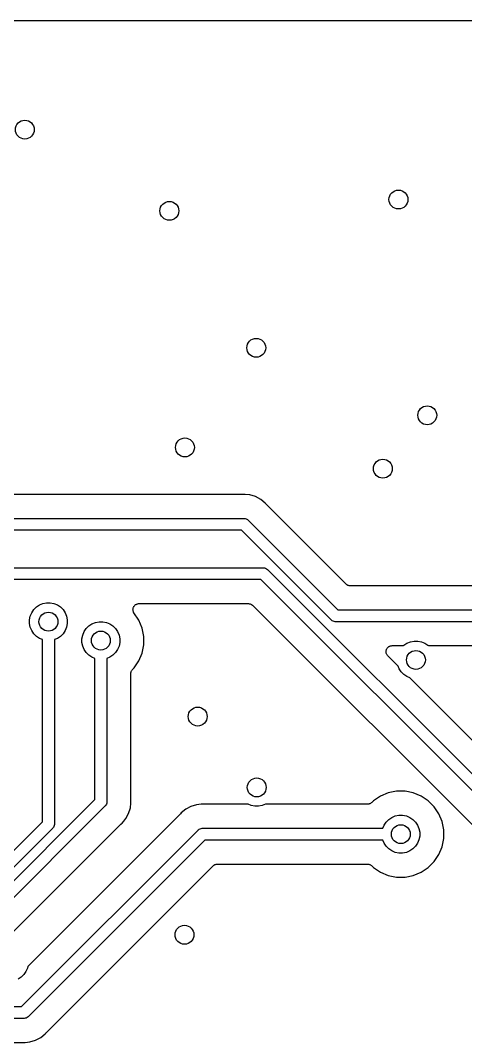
# Model space of a CAD drawing. Extents: x 103 to 213, y -152 to -90.
# Drawn here: x 183.81 to 193.23, y -112 to -90.36 of the extents above; entities that cross this region are included whole.
import ezdxf

# ---------------------------------------------------------------- set-up
doc = ezdxf.new("R2010")
doc.units = 0
doc.layers.add('BLACK', color=7, linetype='CONTINUOUS')

msp = doc.modelspace()

# ---------------------------------------------------------------- linework, layer by layer
at = {"layer": 'BLACK', "linetype": 'CONTINUOUS'}
for p, q in [((146.641, -90.358), (204.056, -90.358)), ((188.504, -100.397), (166.172, -100.397)), ((188.509, -100.396), (188.504, -100.397)), ((188.514, -100.396), (188.509, -100.396)), ((188.516, -100.396), (188.514, -100.396)), ((188.541, -100.394), (188.516, -100.396)), ((188.566, -100.396), (188.541, -100.394)), ((188.665, -100.406), (188.566, -100.396)), ((188.566, -100.396), (188.566, -100.396)), ((188.784, -100.442), (188.665, -100.406)), ((188.894, -100.501), (188.784, -100.442)), ((188.991, -100.58), (188.894, -100.501)), ((189.007, -100.599), (188.991, -100.58)), ((189.01, -100.603), (189.007, -100.599)), ((189.014, -100.607), (189.01, -100.603)), ((189.015, -100.608), (189.014, -100.607)), ((190.701, -102.295), (189.015, -100.608)), ((165.85, -100.905), (188.535, -100.905)), ((188.535, -100.905), (188.541, -100.904)), ((188.541, -100.904), (188.547, -100.905)), ((188.547, -100.905), (188.547, -100.905)), ((188.547, -100.905), (188.566, -100.906)), ((188.566, -100.906), (188.589, -100.914)), ((188.589, -100.914), (188.611, -100.925)), ((188.611, -100.925), (188.63, -100.941)), ((188.63, -100.941), (188.634, -100.946)), ((188.634, -100.946), (190.528, -102.84)), ((188.489, -101.155), (165.85, -101.155)), ((190.384, -103.049), (188.489, -101.155)), ((165.831, -101.949), (188.943, -101.949)), ((188.943, -101.949), (188.949, -101.949)), ((188.949, -101.949), (188.955, -101.949)), ((188.955, -101.949), (188.955, -101.949)), ((188.955, -101.949), (188.974, -101.951)), ((188.974, -101.951), (188.997, -101.958)), ((188.997, -101.958), (189.019, -101.97)), ((189.019, -101.97), (189.038, -101.986)), ((189.038, -101.986), (189.042, -101.99)), ((189.042, -101.99), (198.157, -111.105)), ((188.898, -102.199), (165.831, -102.199)), ((198.012, -111.314), (188.898, -102.199)), ((190.71, -102.302), (190.701, -102.295)), ((190.719, -102.31), (190.71, -102.302)), ((190.72, -102.31), (190.719, -102.31)), ((190.721, -102.311), (190.72, -102.31)), ((190.731, -102.316), (190.721, -102.311)), ((190.741, -102.322), (190.731, -102.316)), ((190.742, -102.322), (190.741, -102.322)), ((190.754, -102.326), (190.742, -102.322)), ((190.742, -102.322), (190.742, -102.322)), ((190.765, -102.329), (190.754, -102.326)), ((190.766, -102.329), (190.765, -102.329)), ((190.765, -102.329), (190.765, -102.329)), ((190.778, -102.331), (190.766, -102.329)), ((190.789, -102.332), (190.778, -102.331)), ((190.791, -102.332), (190.789, -102.332)), ((194.38, -102.332), (190.791, -102.332)), ((190.791, -102.332), (190.791, -102.332)), ((190.791, -102.332), (190.791, -102.332)), ((190.791, -102.332), (190.791, -102.332)), ((184.089, -102.835), (184.145, -102.779)), ((184.145, -102.779), (184.211, -102.736)), ((184.211, -102.736), (184.283, -102.705)), ((184.283, -102.705), (184.361, -102.69)), ((184.361, -102.69), (184.439, -102.69)), ((184.439, -102.69), (184.517, -102.705)), ((184.517, -102.705), (184.589, -102.736)), ((184.589, -102.736), (184.655, -102.779)), ((184.655, -102.779), (184.711, -102.835)), ((186.191, -102.821), (186.192, -102.809)), ((186.192, -102.808), (186.196, -102.797)), ((186.192, -102.809), (186.192, -102.808)), ((186.192, -102.809), (186.192, -102.809)), ((186.196, -102.797), (186.2, -102.785)), ((186.2, -102.785), (186.206, -102.774)), ((186.2, -102.785), (186.2, -102.785)), ((186.2, -102.785), (186.2, -102.785)), ((186.206, -102.774), (186.211, -102.763)), ((186.211, -102.763), (186.212, -102.763)), ((186.212, -102.763), (186.219, -102.754)), ((186.212, -102.763), (186.212, -102.763)), ((186.219, -102.754), (186.227, -102.744)), ((186.227, -102.744), (186.227, -102.744)), ((186.227, -102.744), (186.228, -102.744)), ((186.228, -102.744), (186.237, -102.736)), ((186.237, -102.736), (186.246, -102.729)), ((186.246, -102.729), (186.247, -102.728)), ((186.247, -102.728), (186.258, -102.723)), ((186.247, -102.728), (186.247, -102.728)), ((186.258, -102.723), (186.268, -102.717)), ((186.268, -102.717), (186.269, -102.717)), ((186.269, -102.717), (186.28, -102.713)), ((186.269, -102.717), (186.269, -102.717)), ((186.28, -102.713), (186.292, -102.71)), ((186.292, -102.71), (186.292, -102.71)), ((186.292, -102.71), (186.293, -102.71)), ((186.293, -102.71), (186.305, -102.708)), ((186.305, -102.708), (186.317, -102.707)), ((186.317, -102.707), (188.635, -102.707)), ((188.635, -102.707), (188.635, -102.707)), ((188.635, -102.707), (188.635, -102.707)), ((188.635, -102.707), (188.635, -102.707)), ((188.635, -102.707), (188.636, -102.707)), ((188.636, -102.707), (188.648, -102.709)), ((188.648, -102.709), (188.66, -102.71)), ((188.66, -102.71), (188.66, -102.71)), ((188.66, -102.71), (188.661, -102.71)), ((188.661, -102.71), (188.672, -102.714)), ((188.672, -102.714), (188.683, -102.717)), ((188.683, -102.717), (188.684, -102.717)), ((188.684, -102.717), (188.685, -102.718)), ((188.685, -102.718), (188.695, -102.723)), ((188.695, -102.723), (188.705, -102.729)), ((188.705, -102.729), (188.706, -102.729)), ((188.706, -102.729), (188.706, -102.73)), ((188.706, -102.73), (188.715, -102.737)), ((188.715, -102.737), (188.724, -102.745)), ((188.724, -102.745), (197.631, -111.651)), ((184, -103.051), (184.015, -102.973)), ((184.015, -102.973), (184.046, -102.901)), ((184.046, -102.901), (184.089, -102.835)), ((184.711, -102.835), (184.754, -102.901)), ((184.754, -102.901), (184.785, -102.973)), ((184.785, -102.973), (184.8, -103.051)), ((186.19, -102.833), (186.191, -102.821)), ((186.191, -102.845), (186.19, -102.833)), ((186.19, -102.833), (186.19, -102.833)), ((186.19, -102.833), (186.19, -102.833)), ((186.192, -102.858), (186.191, -102.845)), ((186.195, -102.87), (186.192, -102.858)), ((186.192, -102.858), (186.192, -102.858)), ((186.192, -102.858), (186.192, -102.858)), ((186.199, -102.881), (186.195, -102.87)), ((186.199, -102.882), (186.199, -102.881)), ((186.204, -102.893), (186.199, -102.882)), ((186.199, -102.882), (186.199, -102.882)), ((186.21, -102.903), (186.204, -102.893)), ((186.21, -102.904), (186.21, -102.903)), ((186.211, -102.905), (186.21, -102.904)), ((186.21, -102.904), (186.21, -102.904)), ((186.21, -102.904), (186.21, -102.904)), ((186.315, -103.06), (186.211, -102.905)), ((190.528, -102.84), (195.279, -102.84)), ((184, -103.129), (184, -103.051)), ((184.015, -103.207), (184, -103.129)), ((184.046, -103.279), (184.015, -103.207)), ((184.785, -103.207), (184.754, -103.279)), ((184.8, -103.129), (184.785, -103.207)), ((184.8, -103.051), (184.8, -103.129)), ((185.156, -103.301), (185.199, -103.235)), ((185.199, -103.235), (185.255, -103.179)), ((185.255, -103.179), (185.321, -103.136)), ((185.321, -103.136), (185.393, -103.105)), ((185.393, -103.105), (185.471, -103.09)), ((185.471, -103.09), (185.549, -103.09)), ((185.549, -103.09), (185.627, -103.105)), ((185.627, -103.105), (185.699, -103.136)), ((185.699, -103.136), (185.765, -103.179)), ((185.765, -103.179), (185.821, -103.235)), ((185.821, -103.235), (185.864, -103.301)), ((186.383, -103.225), (186.315, -103.06)), ((186.418, -103.401), (186.383, -103.225)), ((190.388, -103.054), (190.384, -103.049)), ((190.392, -103.058), (190.388, -103.054)), ((190.398, -103.062), (190.392, -103.058)), ((190.392, -103.058), (190.392, -103.058)), ((190.407, -103.069), (190.398, -103.062)), ((190.428, -103.081), (190.407, -103.069)), ((190.452, -103.088), (190.428, -103.081)), ((190.47, -103.09), (190.452, -103.088)), ((190.476, -103.091), (190.47, -103.09)), ((190.47, -103.09), (190.47, -103.09)), ((190.483, -103.09), (190.476, -103.091)), ((195.233, -103.09), (190.483, -103.09)), ((184.089, -103.345), (184.046, -103.279)), ((184.145, -103.401), (184.089, -103.345)), ((184.211, -103.444), (184.145, -103.401)), ((184.275, -103.471), (184.211, -103.444)), ((184.589, -103.444), (184.525, -103.471)), ((184.655, -103.401), (184.589, -103.444)), ((184.711, -103.345), (184.655, -103.401)), ((184.754, -103.279), (184.711, -103.345)), ((185.11, -103.451), (185.125, -103.373)), ((185.11, -103.529), (185.11, -103.451)), ((185.125, -103.373), (185.156, -103.301)), ((185.864, -103.301), (185.895, -103.373)), ((185.895, -103.373), (185.91, -103.451)), ((185.91, -103.451), (185.91, -103.529)), ((186.418, -103.579), (186.418, -103.401)), ((184.275, -107.328), (184.275, -103.471)), ((184.525, -103.471), (184.525, -107.373)), ((185.125, -103.607), (185.11, -103.529)), ((185.156, -103.679), (185.125, -103.607)), ((185.199, -103.745), (185.156, -103.679)), ((185.864, -103.679), (185.821, -103.745)), ((185.895, -103.607), (185.864, -103.679)), ((185.91, -103.529), (185.895, -103.607)), ((186.383, -103.755), (186.418, -103.579)), ((191.554, -103.687), (191.558, -103.676)), ((191.558, -103.675), (191.564, -103.665)), ((191.558, -103.676), (191.558, -103.675)), ((191.558, -103.676), (191.558, -103.676)), ((191.564, -103.665), (191.57, -103.654)), ((191.57, -103.654), (191.578, -103.644)), ((191.57, -103.654), (191.57, -103.654)), ((191.57, -103.654), (191.57, -103.654)), ((191.578, -103.644), (191.585, -103.635)), ((191.585, -103.635), (191.585, -103.635)), ((191.585, -103.635), (191.586, -103.635)), ((191.586, -103.635), (191.595, -103.627)), ((191.595, -103.627), (191.605, -103.619)), ((191.605, -103.619), (191.616, -103.613)), ((191.605, -103.619), (191.605, -103.619)), ((191.605, -103.619), (191.605, -103.619)), ((191.616, -103.613), (191.626, -103.608)), ((191.626, -103.608), (191.627, -103.608)), ((191.627, -103.607), (191.638, -103.604)), ((191.627, -103.608), (191.627, -103.607)), ((191.638, -103.604), (191.65, -103.6)), ((191.65, -103.6), (191.65, -103.6)), ((191.65, -103.6), (191.651, -103.6)), ((191.651, -103.6), (191.663, -103.599)), ((191.663, -103.599), (191.675, -103.598)), ((191.675, -103.598), (191.916, -103.598)), ((191.916, -103.598), (191.925, -103.589)), ((191.925, -103.589), (191.991, -103.546)), ((191.991, -103.546), (192.063, -103.515)), ((192.063, -103.515), (192.141, -103.5)), ((192.141, -103.5), (192.219, -103.5)), ((192.219, -103.5), (192.297, -103.515)), ((192.297, -103.515), (192.369, -103.546)), ((192.369, -103.546), (192.435, -103.589)), ((192.435, -103.589), (192.444, -103.598)), ((192.444, -103.598), (194.97, -103.598)), ((185.255, -103.801), (185.199, -103.745)), ((185.321, -103.844), (185.255, -103.801)), ((185.385, -103.871), (185.321, -103.844)), ((185.385, -106.854), (185.385, -103.871)), ((185.699, -103.844), (185.635, -103.871)), ((185.635, -103.871), (185.635, -106.9)), ((185.765, -103.801), (185.699, -103.844)), ((185.821, -103.745), (185.765, -103.801)), ((186.315, -103.92), (186.383, -103.755)), ((191.548, -103.724), (191.549, -103.712)), ((191.549, -103.736), (191.548, -103.724)), ((191.548, -103.724), (191.548, -103.724)), ((191.548, -103.724), (191.548, -103.724)), ((191.549, -103.712), (191.55, -103.699)), ((191.55, -103.748), (191.549, -103.736)), ((191.55, -103.699), (191.554, -103.687)), ((191.55, -103.699), (191.55, -103.699)), ((191.55, -103.699), (191.55, -103.699)), ((191.55, -103.749), (191.55, -103.748)), ((191.553, -103.76), (191.55, -103.749)), ((191.55, -103.749), (191.55, -103.749)), ((191.557, -103.772), (191.553, -103.76)), ((191.557, -103.773), (191.557, -103.772)), ((191.557, -103.772), (191.557, -103.772)), ((191.563, -103.783), (191.557, -103.773)), ((191.568, -103.794), (191.563, -103.783)), ((191.569, -103.795), (191.568, -103.794)), ((191.568, -103.794), (191.568, -103.794)), ((191.576, -103.804), (191.569, -103.795)), ((191.584, -103.814), (191.576, -103.804)), ((191.585, -103.815), (191.584, -103.814)), ((191.584, -103.814), (191.584, -103.814)), ((191.584, -103.814), (191.584, -103.814)), ((191.584, -103.814), (191.584, -103.814)), ((191.801, -104.031), (191.585, -103.815)), ((186.173, -104.113), (186.18, -104.104)), ((186.18, -104.104), (186.215, -104.069)), ((186.215, -104.069), (186.315, -103.92)), ((191.826, -104.089), (191.801, -104.031)), ((191.869, -104.155), (191.826, -104.089)), ((186.143, -104.192), (186.144, -104.18)), ((186.143, -104.193), (186.143, -104.192)), ((186.143, -104.194), (186.143, -104.193)), ((186.143, -104.193), (186.143, -104.193)), ((186.143, -104.193), (186.143, -104.193)), ((186.143, -106.868), (186.143, -104.194)), ((186.144, -104.18), (186.146, -104.169)), ((186.146, -104.167), (186.149, -104.156)), ((186.146, -104.168), (186.146, -104.167)), ((186.146, -104.169), (186.146, -104.168)), ((186.149, -104.156), (186.153, -104.145)), ((186.153, -104.144), (186.159, -104.133)), ((186.153, -104.145), (186.153, -104.144)), ((186.153, -104.144), (186.153, -104.144)), ((186.159, -104.133), (186.164, -104.123)), ((186.164, -104.123), (186.165, -104.123)), ((186.165, -104.122), (186.173, -104.113)), ((186.165, -104.123), (186.165, -104.122)), ((191.925, -104.211), (191.869, -104.155)), ((191.991, -104.254), (191.925, -104.211)), ((192.049, -104.279), (191.991, -104.254)), ((198.33, -110.56), (192.049, -104.279)), ((191.771, -106.682), (191.595, -106.717)), ((191.949, -106.682), (191.771, -106.682)), ((192.125, -106.717), (191.949, -106.682)), ((181.447, -110.792), (185.385, -106.854)), ((185.635, -106.912), (185.633, -106.93)), ((185.635, -106.9), (185.636, -106.906)), ((185.636, -106.906), (185.635, -106.912)), ((185.635, -106.912), (185.635, -106.912)), ((186.144, -106.874), (186.143, -106.868)), ((186.143, -106.879), (186.144, -106.874)), ((186.144, -106.881), (186.143, -106.879)), ((186.146, -106.906), (186.144, -106.881)), ((186.144, -106.931), (186.146, -106.906)), ((191.245, -106.921), (191.236, -106.928)), ((191.246, -106.92), (191.245, -106.921)), ((191.281, -106.885), (191.246, -106.92)), ((191.246, -106.92), (191.246, -106.92)), ((191.246, -106.92), (191.246, -106.92)), ((191.246, -106.92), (191.246, -106.92)), ((191.43, -106.785), (191.281, -106.885)), ((191.595, -106.717), (191.43, -106.785)), ((192.29, -106.785), (192.125, -106.717)), ((192.439, -106.885), (192.29, -106.785)), ((192.565, -107.011), (192.439, -106.885)), ((185.594, -106.999), (181.592, -111.001)), ((185.599, -106.995), (185.594, -106.999)), ((185.603, -106.99), (185.599, -106.995)), ((185.614, -106.976), (185.603, -106.99)), ((185.603, -106.99), (185.603, -106.99)), ((185.626, -106.954), (185.614, -106.976)), ((185.627, -106.952), (185.626, -106.954)), ((185.633, -106.93), (185.627, -106.952)), ((186.098, -107.149), (186.134, -107.03)), ((186.134, -107.03), (186.144, -106.931)), ((186.144, -106.931), (186.144, -106.931)), ((187.21, -107.14), (187.194, -107.16)), ((187.307, -107.061), (187.21, -107.14)), ((187.417, -107.002), (187.307, -107.061)), ((187.536, -106.966), (187.417, -107.002)), ((187.635, -106.956), (187.536, -106.966)), ((187.66, -106.954), (187.635, -106.956)), ((187.685, -106.956), (187.66, -106.954)), ((187.69, -106.956), (187.685, -106.956)), ((187.696, -106.957), (187.69, -106.956)), ((187.697, -106.957), (187.696, -106.957)), ((188.627, -106.957), (187.697, -106.957)), ((188.693, -106.985), (188.627, -106.957)), ((188.771, -107), (188.693, -106.985)), ((188.849, -107), (188.771, -107)), ((188.927, -106.985), (188.849, -107)), ((188.993, -106.957), (188.927, -106.985)), ((191.156, -106.957), (188.993, -106.957)), ((191.168, -106.956), (191.156, -106.957)), ((191.18, -106.955), (191.168, -106.956)), ((191.181, -106.955), (191.18, -106.955)), ((191.18, -106.955), (191.18, -106.955)), ((191.192, -106.951), (191.181, -106.955)), ((191.203, -106.948), (191.192, -106.951)), ((191.204, -106.948), (191.203, -106.948)), ((191.205, -106.947), (191.204, -106.948)), ((191.215, -106.942), (191.205, -106.947)), ((191.225, -106.937), (191.215, -106.942)), ((191.226, -106.936), (191.225, -106.937)), ((191.227, -106.936), (191.226, -106.936)), ((191.236, -106.928), (191.227, -106.936)), ((192.665, -107.16), (192.565, -107.011)), ((181.536, -110.067), (184.275, -107.328)), ((187.186, -107.169), (183.961, -110.394)), ((185.94, -107.371), (185.96, -107.356)), ((185.96, -107.356), (185.995, -107.313)), ((185.995, -107.313), (186.039, -107.259)), ((185.995, -107.313), (185.995, -107.313)), ((186.039, -107.259), (186.098, -107.149)), ((187.189, -107.165), (187.186, -107.169)), ((187.193, -107.161), (187.189, -107.165)), ((187.194, -107.16), (187.193, -107.161)), ((191.506, -107.401), (191.549, -107.335)), ((191.549, -107.335), (191.605, -107.279)), ((191.605, -107.279), (191.671, -107.236)), ((191.671, -107.236), (191.743, -107.205)), ((191.743, -107.205), (191.821, -107.19)), ((191.821, -107.19), (191.899, -107.19)), ((191.899, -107.19), (191.977, -107.205)), ((191.977, -107.205), (192.049, -107.236)), ((192.049, -107.236), (192.115, -107.279)), ((192.115, -107.279), (192.171, -107.335)), ((192.171, -107.335), (192.214, -107.401)), ((192.733, -107.325), (192.665, -107.16)), ((192.768, -107.501), (192.733, -107.325)), ((184.484, -107.472), (181.68, -110.276)), ((182.794, -110.517), (185.931, -107.38)), ((183.832, -111.242), (187.567, -107.506)), ((184.489, -107.468), (184.484, -107.472)), ((184.493, -107.463), (184.489, -107.468)), ((184.503, -107.451), (184.493, -107.463)), ((184.493, -107.463), (184.493, -107.463)), ((184.504, -107.449), (184.503, -107.451)), ((184.516, -107.427), (184.504, -107.449)), ((184.523, -107.404), (184.516, -107.427)), ((184.525, -107.386), (184.523, -107.404)), ((184.525, -107.373), (184.526, -107.379)), ((184.526, -107.379), (184.525, -107.386)), ((184.525, -107.386), (184.525, -107.386)), ((185.931, -107.38), (185.932, -107.379)), ((185.932, -107.379), (185.937, -107.375)), ((185.937, -107.375), (185.94, -107.371)), ((187.567, -107.506), (187.571, -107.501)), ((187.571, -107.501), (187.576, -107.497)), ((187.576, -107.497), (187.59, -107.486)), ((187.576, -107.497), (187.576, -107.497)), ((187.59, -107.486), (187.612, -107.474)), ((187.612, -107.474), (187.635, -107.467)), ((187.635, -107.467), (187.654, -107.465)), ((187.654, -107.465), (187.66, -107.464)), ((187.654, -107.465), (187.654, -107.465)), ((187.66, -107.464), (187.666, -107.465)), ((187.666, -107.465), (191.479, -107.465)), ((191.479, -107.465), (191.506, -107.401)), ((192.214, -107.401), (192.245, -107.473)), ((192.245, -107.473), (192.26, -107.551)), ((192.26, -107.551), (192.26, -107.629)), ((192.768, -107.679), (192.768, -107.501)), ((187.712, -107.715), (183.976, -111.451)), ((191.479, -107.715), (187.712, -107.715)), ((191.506, -107.779), (191.479, -107.715)), ((191.549, -107.845), (191.506, -107.779)), ((192.214, -107.779), (192.171, -107.845)), ((192.245, -107.707), (192.214, -107.779)), ((192.26, -107.629), (192.245, -107.707)), ((192.733, -107.855), (192.768, -107.679)), ((191.605, -107.901), (191.549, -107.845)), ((191.671, -107.944), (191.605, -107.901)), ((191.743, -107.975), (191.671, -107.944)), ((191.821, -107.99), (191.743, -107.975)), ((191.899, -107.99), (191.821, -107.99)), ((191.977, -107.975), (191.899, -107.99)), ((192.049, -107.944), (191.977, -107.975)), ((192.115, -107.901), (192.049, -107.944)), ((192.171, -107.845), (192.115, -107.901)), ((192.665, -108.02), (192.733, -107.855)), ((187.951, -108.225), (187.963, -108.224)), ((187.963, -108.224), (187.975, -108.223)), ((187.975, -108.223), (191.156, -108.223)), ((191.156, -108.223), (191.157, -108.223)), ((191.157, -108.223), (191.157, -108.223)), ((191.157, -108.223), (191.157, -108.223)), ((191.157, -108.223), (191.158, -108.223)), ((191.158, -108.223), (191.17, -108.224)), ((191.17, -108.224), (191.181, -108.226)), ((192.439, -108.295), (192.565, -108.169)), ((192.565, -108.169), (192.665, -108.02)), ((184.357, -111.788), (187.885, -108.26)), ((187.885, -108.26), (187.886, -108.259)), ((187.885, -108.26), (187.885, -108.26)), ((187.885, -108.26), (187.885, -108.26)), ((187.885, -108.26), (187.885, -108.26)), ((187.886, -108.259), (187.895, -108.252)), ((187.895, -108.252), (187.905, -108.244)), ((187.905, -108.244), (187.906, -108.243)), ((187.905, -108.244), (187.905, -108.244)), ((187.906, -108.243), (187.916, -108.238)), ((187.916, -108.238), (187.926, -108.233)), ((187.926, -108.233), (187.927, -108.232)), ((187.927, -108.232), (187.928, -108.232)), ((187.928, -108.232), (187.939, -108.229)), ((187.939, -108.229), (187.95, -108.225)), ((187.95, -108.225), (187.951, -108.225)), ((187.951, -108.225), (187.951, -108.225)), ((191.181, -108.226), (191.182, -108.226)), ((191.182, -108.226), (191.183, -108.226)), ((191.183, -108.226), (191.194, -108.229)), ((191.194, -108.229), (191.205, -108.233)), ((191.205, -108.233), (191.206, -108.233)), ((191.206, -108.233), (191.206, -108.233)), ((191.206, -108.233), (191.217, -108.239)), ((191.217, -108.239), (191.227, -108.244)), ((191.227, -108.244), (191.227, -108.245)), ((191.227, -108.245), (191.228, -108.245)), ((191.228, -108.245), (191.237, -108.253)), ((191.237, -108.253), (191.246, -108.26)), ((191.246, -108.26), (191.281, -108.295)), ((191.281, -108.295), (191.43, -108.395)), ((191.43, -108.395), (191.595, -108.463)), ((192.125, -108.463), (192.29, -108.395)), ((192.29, -108.395), (192.439, -108.295)), ((191.595, -108.463), (191.771, -108.498)), ((191.771, -108.498), (191.949, -108.498)), ((191.949, -108.498), (192.125, -108.463)), ((183.881, -110.565), (183.825, -110.621)), ((183.924, -110.499), (183.881, -110.565)), ((183.955, -110.427), (183.924, -110.499)), ((183.961, -110.394), (183.955, -110.427)), ((183.825, -110.621), (183.759, -110.664)), ((172.529, -111.242), (183.832, -111.242)), ((183.953, -111.471), (183.931, -111.483)), ((183.972, -111.455), (183.953, -111.471)), ((183.976, -111.451), (183.972, -111.455)), ((183.877, -111.492), (172.621, -111.492)), ((183.883, -111.492), (183.877, -111.492)), ((183.889, -111.492), (183.883, -111.492)), ((183.908, -111.49), (183.889, -111.492)), ((183.889, -111.492), (183.889, -111.492)), ((183.931, -111.483), (183.908, -111.49)), ((184.127, -111.954), (184.237, -111.896)), ((184.237, -111.896), (184.333, -111.816)), ((184.333, -111.816), (184.349, -111.797)), ((184.349, -111.797), (184.35, -111.796)), ((184.35, -111.796), (184.354, -111.792)), ((184.354, -111.792), (184.357, -111.788)), ((178.415, -112), (183.846, -112)), ((183.846, -112), (183.848, -112)), ((183.848, -112), (183.853, -112)), ((183.853, -112), (183.858, -112)), ((183.858, -112), (183.883, -112.003)), ((183.883, -112.003), (183.908, -112)), ((183.908, -112), (184.007, -111.99)), ((183.908, -112), (183.908, -112)), ((184.007, -111.99), (184.127, -111.954))]:
    msp.add_line(p, q, dxfattribs=at)
at = {"layer": 'BLACK'}
for centre in [(183.9, -92.67), (191.81, -94.15), (186.96, -94.39), (188.8, -97.29), (192.42, -98.72), (187.29, -99.4), (191.48, -99.85), (184.4, -103.09), (185.51, -103.49), (192.18, -103.9), (187.56, -105.1), (188.81, -106.6), (191.86, -107.59), (187.28, -109.72)]:
    msp.add_circle(centre, 0.2, dxfattribs=at)

doc.saveas('drawing.dxf')
